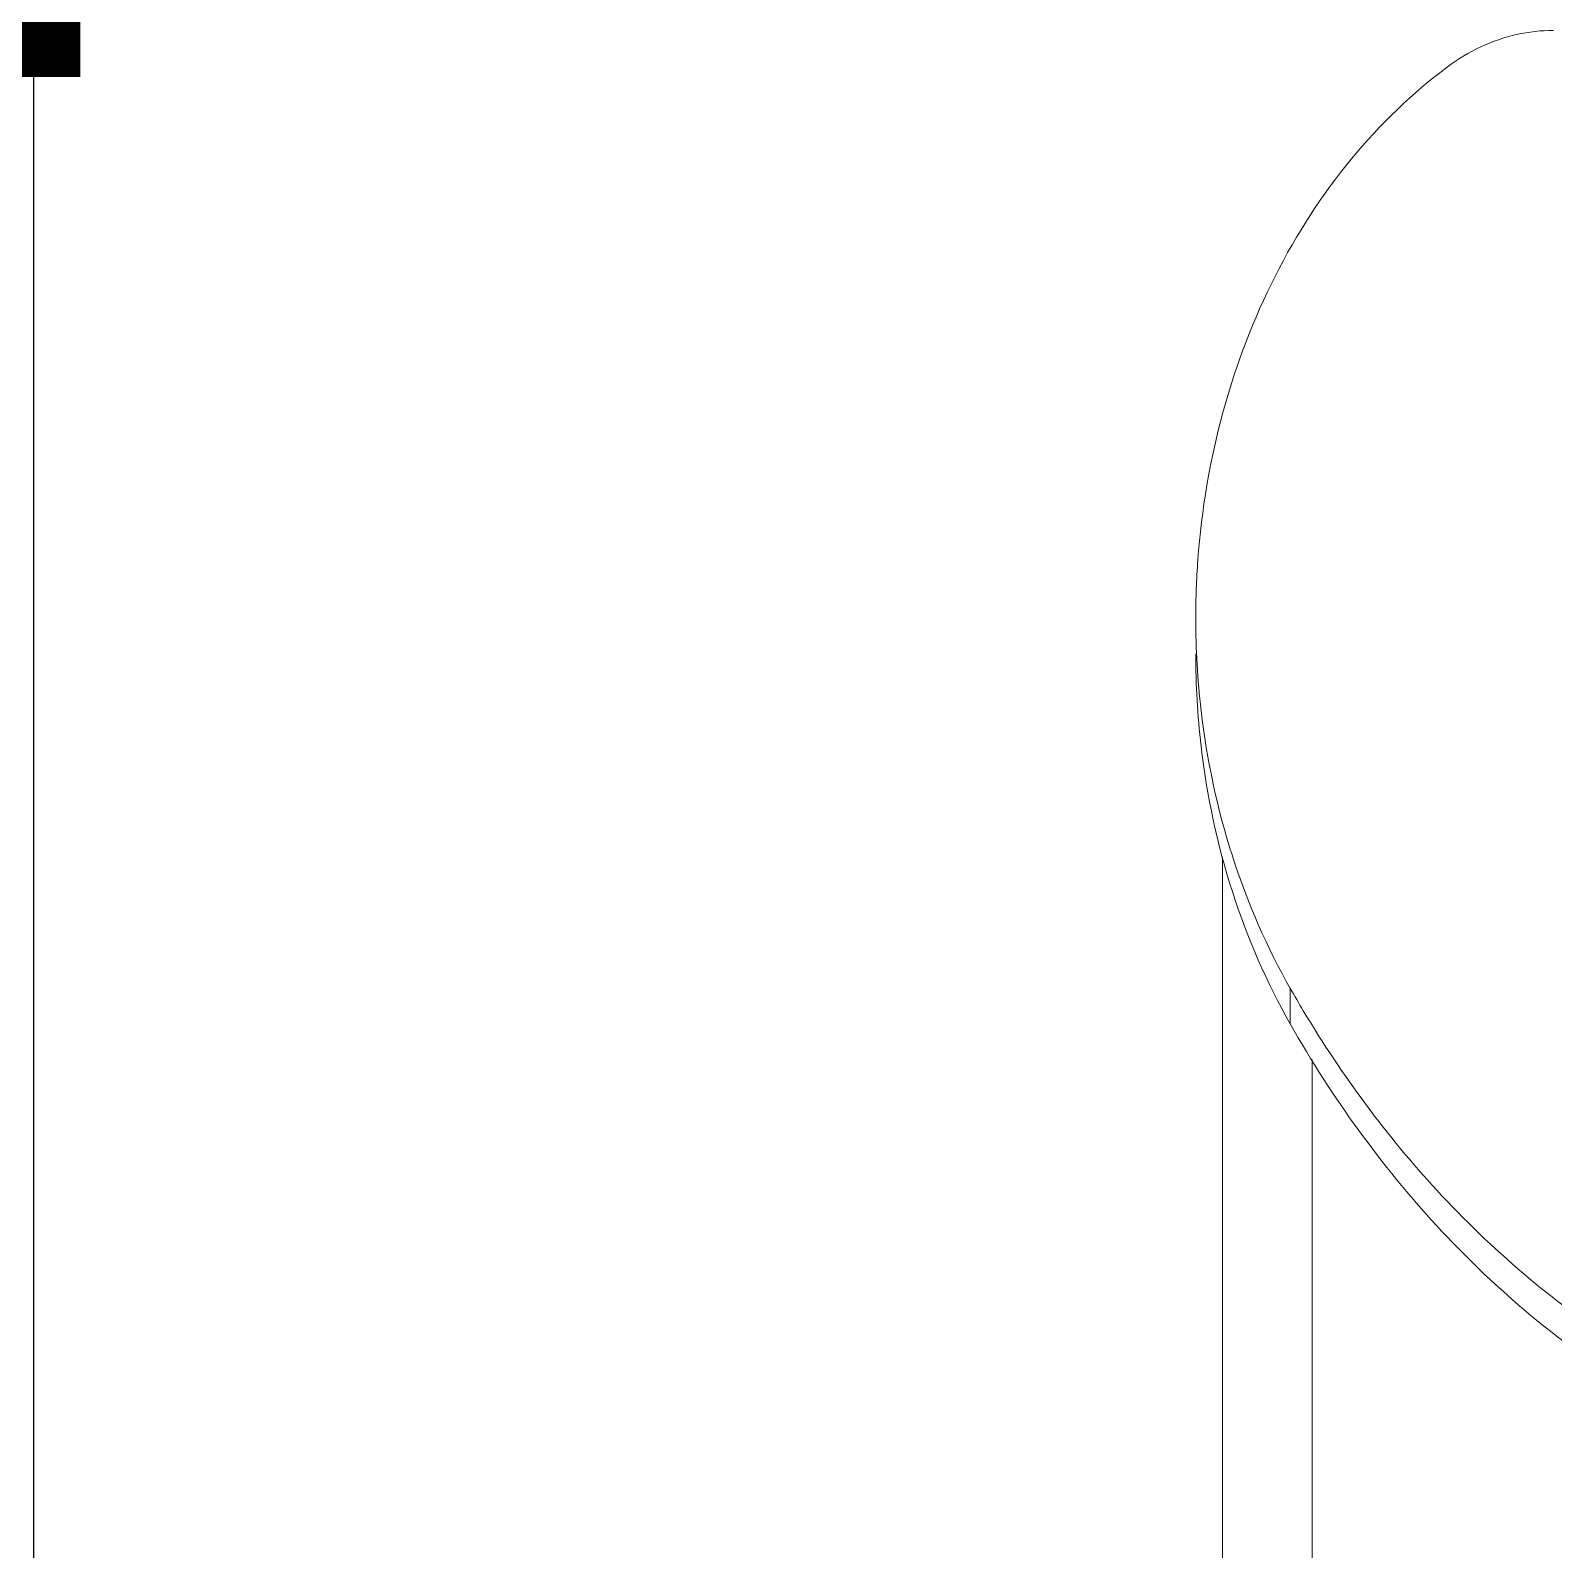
# Model space of a CAD drawing. Extents: x 27938 to 1507990, y 110129 to 923079.
# Drawn here: x 1217913.3 to 1218044.4, y 580443.3 to 580574 of the extents above; entities that cross this region are included whole.
import ezdxf

# ---------------------------------------------------------------- set-up
doc = ezdxf.new("R2010")
doc.units = 0
doc.header["$LTSCALE"] = 1000
doc.header["$MEASUREMENT"] = 0
doc.layers.add('----建筑底图', color=8, linetype='Continuous')
doc.layers.add('看线', color=251, linetype='Continuous')
doc.layers.add('平面-空调预留孔', color=173, linetype='Continuous', lineweight=15)

# ---------------------------------------------------------------- blocks, each defined once
blk = doc.blocks.new('gdgdgdrgdfsfs')
at = {"layer": '平面-空调预留孔'}
for p, q in [((701344.83, 763896.45), (701344.83, 763739.33)), ((701350.66, 763885.12), (701350.66, 763882.06)), ((701352.55, 763879), (701352.55, 763710.12))]:
    blk.add_line(p, q, dxfattribs=at)
for points, knots in [([(701364.19, 763964.42), (701365.1, 763965.1), (701367.03, 763966.26), (701370.12, 763967.32), (701372.25, 763967.56), (701373.32, 763967.56)], [0, 0, 0, 0, 4.063379, 8.143059, 12.231424, 12.231424, 12.231424, 12.231424]), ([(701342.52, 763916.98), (701342.52, 763918.66), (701342.74, 763924.66), (701344.48, 763934.88), (701349.02, 763946.71), (701355.65, 763956.89), (701361.21, 763962.2), (701364.19, 763964.42)], [0, 0, 0, 0, 5.021553, 17.990508, 31.024726, 44.15528, 57.391988, 57.391988, 57.391988, 57.391988]), ([(701350.66, 763885.12), (701348.66, 763888.64), (701345.3, 763896.3), (701342.92, 763907.34), (701342.52, 763914.33), (701342.52, 763916.98)], [0, 0, 0, 0, 13.053869, 26.0339, 33.984373, 33.984373, 33.984373, 33.984373]), ([(701342.52, 763913.91), (701342.52, 763911.26), (701342.92, 763904.27), (701345.3, 763893.23), (701348.66, 763885.58), (701350.66, 763882.06)], [0, 0, 0, 0, 7.950473, 20.930505, 33.984373, 33.984373, 33.984373, 33.984373]), ([(701396.44, 763846.29), (701390.36, 763848.16), (701378.51, 763853.71), (701363.35, 763866.55), (701355.15, 763877.56), (701351.78, 763883.2)], [0, 0, 0, 0, 24.049357, 47.94092, 69.255455, 69.255455, 69.255455, 69.255455]), ([(701350.66, 763882.06), (701354.29, 763875.66), (701362.83, 763863.92), (701378.33, 763850.79), (701389.94, 763845.28), (701395.81, 763843.42)], [0, 0, 0, 0, 23.6996, 47.591163, 70.812357, 70.812357, 70.812357, 70.812357])]:
    blk.add_open_spline(points, degree=3, knots=knots, dxfattribs=at)
blk.add_open_spline([(701351.78, 763883.2), (701351.4, 763883.84), (701351.02, 763884.48), (701350.66, 763885.12)], degree=3, dxfattribs=at)
blk = doc.blocks.new('A$C149A4CC3')
at = {"color": 8, "const_width": 8}
blk.add_lwpolyline([(-8350, -25810.08), (-8350, -25960.08), (-8650, -25960.08), (-8650, -25810.08)], dxfattribs=at)
at = {"layer": '看线', "color": 8, "ltscale": 0.5}
blk.add_lwpolyline([(-6350, -25960.08), (-6350, -26310.08), (-8350, -26310.08), (-8350, -25960.08)], dxfattribs=at)
at = {"layer": '平面-空调预留孔', "color": 8}
blk.add_blockref('gdgdgdrgdfsfs', (-709592.52, -789927.64), dxfattribs=at)

msp = doc.modelspace()

# ---------------------------------------------------------------- block references
at = {"layer": '----建筑底图'}
msp.add_blockref('A$C149A4CC3', (1226263.61, 606534.06), dxfattribs=at)

doc.saveas('drawing.dxf')
